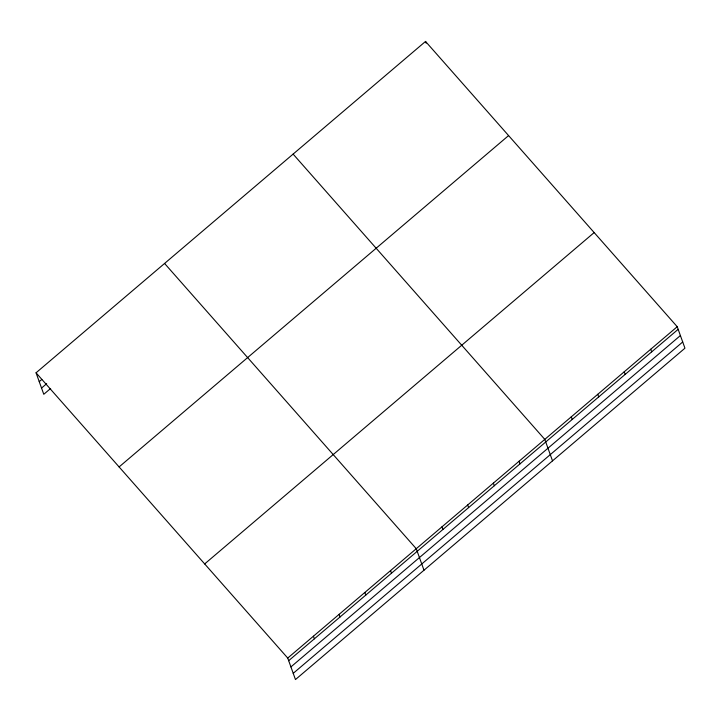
<?xml version="1.0" encoding="UTF-8"?>
<svg xmlns="http://www.w3.org/2000/svg" width="721" height="721" viewBox="0 0 721 721"><rect width="100%" height="100%" fill="white"/><g stroke="black" fill="none" stroke-linecap="round" stroke-linejoin="round"><path stroke-width="1.08" d="M36.05 372.802L425.534 41.439L677.217 326.712L684.95 348.198L295.466 679.561L287.733 658.066L36.05 372.802L43.783 394.288L50.641 388.457M39.231 381.643L41.809 379.462M41.548 388.06L46.685 383.689M119.1 466.938L508.584 135.584M204.674 563.93L594.158 232.577M287.733 658.066L677.217 326.712M288.67 660.688L678.155 329.326M290.914 666.916L680.399 335.553M293.222 673.333L682.706 341.97M293.114 154.105L544.788 439.377L552.529 460.863M164.577 263.453L416.26 548.717L423.993 570.212M650.73 349.243L651.667 351.857M624.242 371.775L625.188 374.397M597.763 394.306L598.7 396.929M571.275 416.837L572.213 419.46M425.534 41.439L426.165 43.188M519.084 461.242L520.021 463.864M493.38 483.115L494.318 485.729M467.668 504.979L468.614 507.602M441.964 526.853L442.91 529.466M390.557 570.59L391.494 573.204M364.844 592.464L365.79 595.077M339.14 614.328L340.087 616.951M313.437 636.201L314.374 638.815"/></g></svg>
